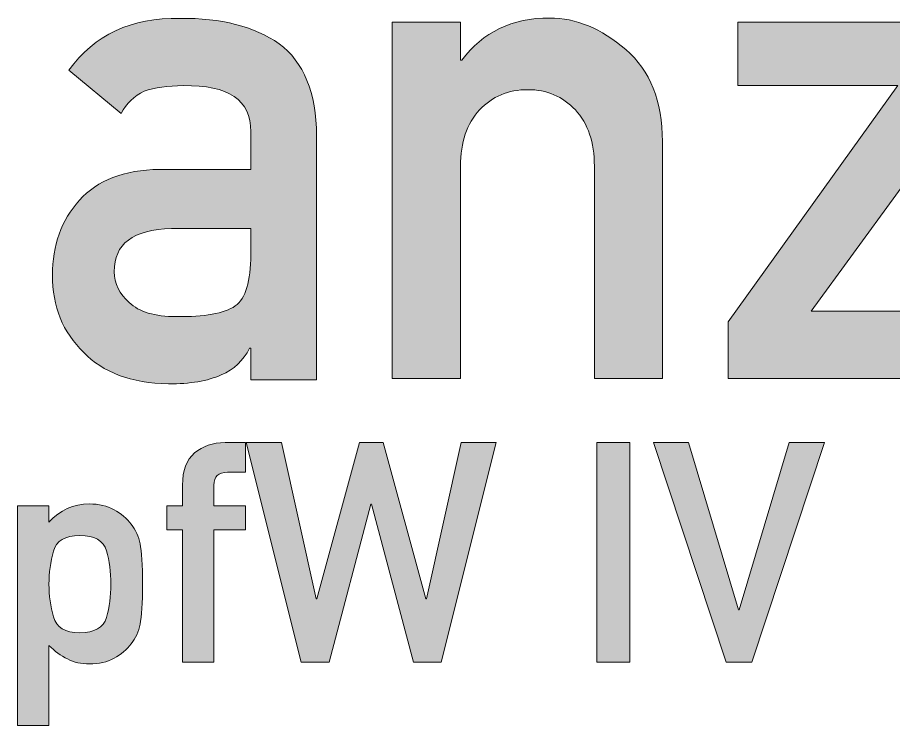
# Model space of a CAD drawing. Header units: inches. Extents: x 247 to 2765, y -1897 to -1110.
# Drawn here: x 1831.91 to 1855.48, y -1597.18 to -1578.13 of the extents above; entities that cross this region are included whole.
import ezdxf

# ---------------------------------------------------------------- set-up
doc = ezdxf.new("R2010")
doc.units = ezdxf.units.IN
doc.header["$MEASUREMENT"] = 0
doc.layers.add('Layer 1', color=7, linetype='Continuous')

# ---------------------------------------------------------------- blocks, each defined once
blk = doc.blocks.new('block 267')
at = {"layer": 'Layer 1', "true_color": 0x010101}
h = blk.add_hatch(color=18, dxfattribs=at)
h.dxf.hatch_style = 2
edge = h.paths.add_edge_path()
edge.add_spline(control_points=[(1838.186, -1587.875), (1838.186, -1587.875), (1838.186, -1587.026), (1838.186, -1587.026), (1838.186, -1587.026), (1838.15, -1587.026), (1838.15, -1587.026), (1837.981, -1587.358), (1837.726, -1587.598), (1837.388, -1587.746), (1837.025, -1587.906), (1836.552, -1587.987), (1835.968, -1587.987), (1834.961, -1587.963), (1834.202, -1587.679), (1833.688, -1587.138), (1833.127, -1586.596), (1832.846, -1585.903), (1832.846, -1585.059), (1832.846, -1584.258), (1833.088, -1583.587), (1833.573, -1583.045), (1834.058, -1582.503), (1834.774, -1582.227), (1835.721, -1582.215), (1835.721, -1582.215), (1838.184, -1582.215), (1838.184, -1582.215), (1838.184, -1582.215), (1838.184, -1581.199), (1838.184, -1581.199), (1838.191, -1580.349), (1837.586, -1579.936), (1836.369, -1579.96), (1835.949, -1579.96), (1835.598, -1580.01), (1835.318, -1580.108), (1835.044, -1580.237), (1834.836, -1580.438), (1834.695, -1580.708), (1834.695, -1580.708), (1833.291, -1579.544), (1833.291, -1579.544), (1833.969, -1578.59), (1834.966, -1578.126), (1836.281, -1578.149), (1837.387, -1578.137), (1838.274, -1578.364), (1838.948, -1578.833), (1839.608, -1579.32), (1839.944, -1580.145), (1839.955, -1581.309), (1839.955, -1581.309), (1839.955, -1587.876), (1839.955, -1587.876), (1839.955, -1587.876), (1838.186, -1587.875), (1838.186, -1587.875), (1838.186, -1587.875), (1838.186, -1587.875), (1838.186, -1587.875)], knot_values=[0, 0, 0, 0, 1, 1, 1, 2, 2, 2, 3, 3, 3, 4, 4, 4, 5, 5, 5, 6, 6, 6, 7, 7, 7, 8, 8, 8, 9, 9, 9, 10, 10, 10, 11, 11, 11, 12, 12, 12, 13, 13, 13, 14, 14, 14, 15, 15, 15, 16, 16, 16, 17, 17, 17, 18, 18, 18, 19, 19, 19, 20, 20, 20, 20], degree=3, periodic=1)
edge = h.paths.add_edge_path()
edge.add_spline(control_points=[(1838.186, -1584.504), (1838.186, -1584.504), (1838.186, -1583.802), (1838.186, -1583.802), (1838.186, -1583.802), (1836.055, -1583.802), (1836.055, -1583.802), (1835.015, -1583.833), (1834.501, -1584.221), (1834.512, -1584.966), (1834.512, -1585.287), (1834.647, -1585.564), (1834.916, -1585.797), (1835.173, -1586.05), (1835.598, -1586.175), (1836.187, -1586.175), (1836.936, -1586.187), (1837.461, -1586.093), (1837.766, -1585.889), (1838.046, -1585.686), (1838.186, -1585.225), (1838.186, -1584.504)], knot_values=[0, 0, 0, 0, 1, 1, 1, 2, 2, 2, 3, 3, 3, 4, 4, 4, 5, 5, 5, 6, 6, 6, 7, 7, 7, 7], degree=3, periodic=1)
h = blk.add_hatch(color=18, dxfattribs=at)
h.dxf.hatch_style = 2
edge = h.paths.add_edge_path()
edge.add_spline(control_points=[(1841.992, -1587.838), (1841.992, -1587.838), (1841.992, -1578.251), (1841.992, -1578.251), (1841.992, -1578.251), (1843.824, -1578.251), (1843.824, -1578.251), (1843.824, -1578.251), (1843.824, -1579.275), (1843.824, -1579.275), (1843.824, -1579.275), (1843.86, -1579.275), (1843.86, -1579.275), (1844.426, -1578.518), (1845.216, -1578.139), (1846.227, -1578.139), (1846.934, -1578.139), (1847.616, -1578.422), (1848.275, -1578.988), (1848.932, -1579.554), (1849.261, -1580.38), (1849.261, -1581.464), (1849.261, -1581.464), (1849.261, -1587.837), (1849.261, -1587.837), (1849.261, -1587.837), (1847.43, -1587.837), (1847.43, -1587.837), (1847.43, -1587.837), (1847.43, -1582.128), (1847.43, -1582.128), (1847.43, -1581.482), (1847.259, -1580.976), (1846.917, -1580.613), (1846.575, -1580.25), (1846.15, -1580.068), (1845.641, -1580.068), (1845.116, -1580.068), (1844.681, -1580.25), (1844.34, -1580.613), (1843.998, -1580.977), (1843.828, -1581.482), (1843.828, -1582.128), (1843.828, -1582.128), (1843.828, -1587.837), (1843.828, -1587.837), (1843.828, -1587.837), (1841.992, -1587.838), (1841.992, -1587.838), (1841.992, -1587.838), (1841.992, -1587.838), (1841.992, -1587.838)], knot_values=[0, 0, 0, 0, 1, 1, 1, 2, 2, 2, 3, 3, 3, 4, 4, 4, 5, 5, 5, 6, 6, 6, 7, 7, 7, 8, 8, 8, 9, 9, 9, 10, 10, 10, 11, 11, 11, 12, 12, 12, 13, 13, 13, 14, 14, 14, 15, 15, 15, 16, 16, 16, 17, 17, 17, 17], degree=3, periodic=1)
h = blk.add_hatch(color=18, dxfattribs=at)
h.dxf.hatch_style = 2
h.paths.add_polyline_path([(1851.032, -1587.838), (1851.032, -1586.315), (1855.591, -1579.96), (1851.286, -1579.96), (1851.286, -1578.251), (1857.819, -1578.251), (1857.819, -1579.784), (1853.259, -1586.028), (1857.819, -1586.028), (1857.819, -1587.839)])
at = {"layer": 'Layer 1', "lineweight": 0}
blk.add_lwpolyline([(1851.032, -1587.838), (1851.032, -1586.315), (1855.591, -1579.96), (1851.286, -1579.96), (1851.286, -1578.251), (1857.819, -1578.251), (1857.819, -1579.784), (1853.259, -1586.028), (1857.819, -1586.028), (1857.819, -1587.839), (1851.032, -1587.838), (1851.032, -1587.838)], dxfattribs=at)
for points, knots in [([(1838.186, -1587.875), (1838.186, -1587.875), (1838.186, -1587.026), (1838.186, -1587.026), (1838.186, -1587.026), (1838.15, -1587.026), (1838.15, -1587.026), (1837.981, -1587.358), (1837.726, -1587.598), (1837.388, -1587.746), (1837.025, -1587.906), (1836.552, -1587.987), (1835.968, -1587.987), (1834.961, -1587.963), (1834.202, -1587.679), (1833.688, -1587.138), (1833.127, -1586.596), (1832.846, -1585.903), (1832.846, -1585.059), (1832.846, -1584.258), (1833.088, -1583.587), (1833.573, -1583.045), (1834.058, -1582.503), (1834.774, -1582.227), (1835.721, -1582.215), (1835.721, -1582.215), (1838.184, -1582.215), (1838.184, -1582.215), (1838.184, -1582.215), (1838.184, -1581.199), (1838.184, -1581.199), (1838.191, -1580.349), (1837.586, -1579.936), (1836.369, -1579.96), (1835.949, -1579.96), (1835.598, -1580.01), (1835.318, -1580.108), (1835.044, -1580.237), (1834.836, -1580.438), (1834.695, -1580.708), (1834.695, -1580.708), (1833.291, -1579.544), (1833.291, -1579.544), (1833.969, -1578.59), (1834.966, -1578.126), (1836.281, -1578.149), (1837.387, -1578.137), (1838.274, -1578.364), (1838.948, -1578.833), (1839.608, -1579.32), (1839.944, -1580.145), (1839.955, -1581.309), (1839.955, -1581.309), (1839.955, -1587.876), (1839.955, -1587.876), (1839.955, -1587.876), (1838.186, -1587.875), (1838.186, -1587.875), (1838.186, -1587.875), (1838.186, -1587.875), (1838.186, -1587.875)], [0, 0, 0, 0, 1, 1, 1, 2, 2, 2, 3, 3, 3, 4, 4, 4, 5, 5, 5, 6, 6, 6, 7, 7, 7, 8, 8, 8, 9, 9, 9, 10, 10, 10, 11, 11, 11, 12, 12, 12, 13, 13, 13, 14, 14, 14, 15, 15, 15, 16, 16, 16, 17, 17, 17, 18, 18, 18, 19, 19, 19, 20, 20, 20, 20]), ([(1841.992, -1587.838), (1841.992, -1587.838), (1841.992, -1578.251), (1841.992, -1578.251), (1841.992, -1578.251), (1843.824, -1578.251), (1843.824, -1578.251), (1843.824, -1578.251), (1843.824, -1579.275), (1843.824, -1579.275), (1843.824, -1579.275), (1843.86, -1579.275), (1843.86, -1579.275), (1844.426, -1578.518), (1845.216, -1578.139), (1846.227, -1578.139), (1846.934, -1578.139), (1847.616, -1578.422), (1848.275, -1578.988), (1848.932, -1579.554), (1849.261, -1580.38), (1849.261, -1581.464), (1849.261, -1581.464), (1849.261, -1587.837), (1849.261, -1587.837), (1849.261, -1587.837), (1847.43, -1587.837), (1847.43, -1587.837), (1847.43, -1587.837), (1847.43, -1582.128), (1847.43, -1582.128), (1847.43, -1581.482), (1847.259, -1580.976), (1846.917, -1580.613), (1846.575, -1580.25), (1846.15, -1580.068), (1845.641, -1580.068), (1845.116, -1580.068), (1844.681, -1580.25), (1844.34, -1580.613), (1843.998, -1580.977), (1843.828, -1581.482), (1843.828, -1582.128), (1843.828, -1582.128), (1843.828, -1587.837), (1843.828, -1587.837), (1843.828, -1587.837), (1841.992, -1587.838), (1841.992, -1587.838), (1841.992, -1587.838), (1841.992, -1587.838), (1841.992, -1587.838)], [0, 0, 0, 0, 1, 1, 1, 2, 2, 2, 3, 3, 3, 4, 4, 4, 5, 5, 5, 6, 6, 6, 7, 7, 7, 8, 8, 8, 9, 9, 9, 10, 10, 10, 11, 11, 11, 12, 12, 12, 13, 13, 13, 14, 14, 14, 15, 15, 15, 16, 16, 16, 17, 17, 17, 17]), ([(1838.186, -1584.504), (1838.186, -1584.504), (1838.186, -1583.802), (1838.186, -1583.802), (1838.186, -1583.802), (1836.055, -1583.802), (1836.055, -1583.802), (1835.015, -1583.833), (1834.501, -1584.221), (1834.512, -1584.966), (1834.512, -1585.287), (1834.647, -1585.564), (1834.916, -1585.797), (1835.173, -1586.05), (1835.598, -1586.175), (1836.187, -1586.175), (1836.936, -1586.187), (1837.461, -1586.093), (1837.766, -1585.889), (1838.046, -1585.686), (1838.186, -1585.225), (1838.186, -1584.504)], [0, 0, 0, 0, 1, 1, 1, 2, 2, 2, 3, 3, 3, 4, 4, 4, 5, 5, 5, 6, 6, 6, 7, 7, 7, 7])]:
    blk.add_open_spline(points, degree=3, knots=knots, dxfattribs=at)
blk = doc.blocks.new('block 268')
at = {"layer": 'Layer 1', "true_color": 0x010101}
h = blk.add_hatch(color=18, dxfattribs=at)
h.dxf.hatch_style = 2
edge = h.paths.add_edge_path()
edge.add_spline(control_points=[(1836.348, -1595.476), (1836.348, -1595.476), (1836.348, -1591.916), (1836.348, -1591.916), (1836.348, -1591.916), (1835.922, -1591.916), (1835.922, -1591.916), (1835.922, -1591.916), (1835.922, -1591.267), (1835.922, -1591.267), (1835.922, -1591.267), (1836.348, -1591.267), (1836.348, -1591.267), (1836.348, -1591.267), (1836.348, -1590.712), (1836.348, -1590.712), (1836.348, -1590.32), (1836.456, -1590.031), (1836.672, -1589.846), (1836.888, -1589.661), (1837.162, -1589.568), (1837.491, -1589.568), (1837.491, -1589.568), (1838.038, -1589.568), (1838.038, -1589.568), (1838.038, -1589.568), (1838.038, -1590.364), (1838.038, -1590.364), (1838.038, -1590.364), (1837.561, -1590.364), (1837.561, -1590.364), (1837.315, -1590.364), (1837.191, -1590.479), (1837.191, -1590.711), (1837.191, -1590.711), (1837.191, -1591.267), (1837.191, -1591.267), (1837.191, -1591.267), (1838.038, -1591.267), (1838.038, -1591.267), (1838.038, -1591.267), (1838.038, -1591.916), (1838.038, -1591.916), (1838.038, -1591.916), (1837.191, -1591.916), (1837.191, -1591.916), (1837.191, -1591.916), (1837.191, -1595.476), (1837.191, -1595.476), (1837.191, -1595.476), (1836.348, -1595.476), (1836.348, -1595.476), (1836.348, -1595.476), (1836.348, -1595.476), (1836.348, -1595.476)], knot_values=[0, 0, 0, 0, 1, 1, 1, 2, 2, 2, 3, 3, 3, 4, 4, 4, 5, 5, 5, 6, 6, 6, 7, 7, 7, 8, 8, 8, 9, 9, 9, 10, 10, 10, 11, 11, 11, 12, 12, 12, 13, 13, 13, 14, 14, 14, 15, 15, 15, 16, 16, 16, 17, 17, 17, 18, 18, 18, 18], degree=3, periodic=1)
h = blk.add_hatch(color=18, dxfattribs=at)
h.dxf.hatch_style = 2
h.paths.add_polyline_path([(1839.542, -1595.476), (1838.063, -1589.568), (1839.011, -1589.568), (1839.94, -1593.769), (1839.957, -1593.769), (1841.105, -1589.568), (1841.749, -1589.568), (1842.897, -1593.769), (1842.914, -1593.769), (1843.842, -1589.568), (1844.791, -1589.568), (1843.311, -1595.476), (1842.565, -1595.476), (1841.434, -1591.219), (1841.418, -1591.219), (1840.291, -1595.476)])
h = blk.add_hatch(color=18, dxfattribs=at)
h.dxf.hatch_style = 2
h.paths.add_polyline_path([(1847.491, -1595.476), (1847.491, -1589.568), (1848.387, -1589.568), (1848.387, -1595.476)])
h = blk.add_hatch(color=18, dxfattribs=at)
h.dxf.hatch_style = 2
h.paths.add_polyline_path([(1850.971, -1595.476), (1849.02, -1589.568), (1849.966, -1589.568), (1851.311, -1594.065), (1851.328, -1594.065), (1852.674, -1589.568), (1853.619, -1589.568), (1851.668, -1595.476)])
h = blk.add_hatch(color=18, dxfattribs=at)
h.dxf.hatch_style = 2
edge = h.paths.add_edge_path()
edge.add_spline(control_points=[(1831.907, -1597.18), (1831.907, -1597.18), (1831.907, -1591.267), (1831.907, -1591.267), (1831.907, -1591.267), (1832.754, -1591.267), (1832.754, -1591.267), (1832.754, -1591.267), (1832.754, -1591.709), (1832.754, -1591.709), (1833.049, -1591.382), (1833.411, -1591.218), (1833.84, -1591.218), (1834.098, -1591.218), (1834.319, -1591.27), (1834.506, -1591.373), (1834.692, -1591.477), (1834.847, -1591.608), (1834.969, -1591.764), (1835.085, -1591.916), (1835.164, -1592.092), (1835.206, -1592.293), (1835.248, -1592.494), (1835.271, -1592.855), (1835.271, -1593.374), (1835.271, -1593.891), (1835.248, -1594.25), (1835.206, -1594.453), (1835.164, -1594.656), (1835.085, -1594.832), (1834.969, -1594.98), (1834.847, -1595.14), (1834.694, -1595.269), (1834.506, -1595.371), (1834.32, -1595.472), (1834.099, -1595.524), (1833.84, -1595.524), (1833.622, -1595.524), (1833.424, -1595.479), (1833.25, -1595.39), (1833.076, -1595.3), (1832.91, -1595.179), (1832.754, -1595.03), (1832.754, -1595.03), (1832.754, -1597.179), (1832.754, -1597.179), (1832.754, -1597.179), (1831.907, -1597.179), (1831.907, -1597.179), (1831.907, -1597.179), (1831.907, -1597.18), (1831.907, -1597.18)], knot_values=[0, 0, 0, 0, 1, 1, 1, 2, 2, 2, 3, 3, 3, 4, 4, 4, 5, 5, 5, 6, 6, 6, 7, 7, 7, 8, 8, 8, 9, 9, 9, 10, 10, 10, 11, 11, 11, 12, 12, 12, 13, 13, 13, 14, 14, 14, 15, 15, 15, 16, 16, 16, 17, 17, 17, 17], degree=3, periodic=1)
edge = h.paths.add_edge_path()
edge.add_spline(control_points=[(1833.586, -1594.682), (1833.982, -1594.682), (1834.222, -1594.545), (1834.3, -1594.272), (1834.381, -1594), (1834.42, -1593.701), (1834.42, -1593.376), (1834.42, -1593.051), (1834.381, -1592.752), (1834.3, -1592.477), (1834.22, -1592.204), (1833.982, -1592.066), (1833.586, -1592.066), (1833.188, -1592.066), (1832.95, -1592.208), (1832.872, -1592.492), (1832.793, -1592.777), (1832.754, -1593.071), (1832.754, -1593.376), (1832.754, -1593.681), (1832.793, -1593.975), (1832.872, -1594.258), (1832.951, -1594.541), (1833.188, -1594.682), (1833.586, -1594.682)], knot_values=[0, 0, 0, 0, 1, 1, 1, 2, 2, 2, 3, 3, 3, 4, 4, 4, 5, 5, 5, 6, 6, 6, 7, 7, 7, 8, 8, 8, 8], degree=3, periodic=1)
at = {"layer": 'Layer 1', "lineweight": 0}
for points in [[(1839.542, -1595.476), (1838.063, -1589.568), (1839.011, -1589.568), (1839.94, -1593.769), (1839.957, -1593.769), (1841.105, -1589.568), (1841.749, -1589.568), (1842.897, -1593.769), (1842.914, -1593.769), (1843.842, -1589.568), (1844.791, -1589.568), (1843.311, -1595.476), (1842.565, -1595.476), (1841.434, -1591.219), (1841.418, -1591.219), (1840.291, -1595.476), (1839.542, -1595.476)], [(1847.491, -1595.476), (1847.491, -1589.568), (1848.387, -1589.568), (1848.387, -1595.476), (1847.491, -1595.476)], [(1850.971, -1595.476), (1849.02, -1589.568), (1849.966, -1589.568), (1851.311, -1594.065), (1851.328, -1594.065), (1852.674, -1589.568), (1853.619, -1589.568), (1851.668, -1595.476), (1850.971, -1595.476)]]:
    blk.add_lwpolyline(points, dxfattribs=at)
for points, knots in [([(1836.348, -1595.476), (1836.348, -1595.476), (1836.348, -1591.916), (1836.348, -1591.916), (1836.348, -1591.916), (1835.922, -1591.916), (1835.922, -1591.916), (1835.922, -1591.916), (1835.922, -1591.267), (1835.922, -1591.267), (1835.922, -1591.267), (1836.348, -1591.267), (1836.348, -1591.267), (1836.348, -1591.267), (1836.348, -1590.712), (1836.348, -1590.712), (1836.348, -1590.32), (1836.456, -1590.031), (1836.672, -1589.846), (1836.888, -1589.661), (1837.162, -1589.568), (1837.491, -1589.568), (1837.491, -1589.568), (1838.038, -1589.568), (1838.038, -1589.568), (1838.038, -1589.568), (1838.038, -1590.364), (1838.038, -1590.364), (1838.038, -1590.364), (1837.561, -1590.364), (1837.561, -1590.364), (1837.315, -1590.364), (1837.191, -1590.479), (1837.191, -1590.711), (1837.191, -1590.711), (1837.191, -1591.267), (1837.191, -1591.267), (1837.191, -1591.267), (1838.038, -1591.267), (1838.038, -1591.267), (1838.038, -1591.267), (1838.038, -1591.916), (1838.038, -1591.916), (1838.038, -1591.916), (1837.191, -1591.916), (1837.191, -1591.916), (1837.191, -1591.916), (1837.191, -1595.476), (1837.191, -1595.476), (1837.191, -1595.476), (1836.348, -1595.476), (1836.348, -1595.476), (1836.348, -1595.476), (1836.348, -1595.476), (1836.348, -1595.476)], [0, 0, 0, 0, 1, 1, 1, 2, 2, 2, 3, 3, 3, 4, 4, 4, 5, 5, 5, 6, 6, 6, 7, 7, 7, 8, 8, 8, 9, 9, 9, 10, 10, 10, 11, 11, 11, 12, 12, 12, 13, 13, 13, 14, 14, 14, 15, 15, 15, 16, 16, 16, 17, 17, 17, 18, 18, 18, 18]), ([(1831.907, -1597.18), (1831.907, -1597.18), (1831.907, -1591.267), (1831.907, -1591.267), (1831.907, -1591.267), (1832.754, -1591.267), (1832.754, -1591.267), (1832.754, -1591.267), (1832.754, -1591.709), (1832.754, -1591.709), (1833.049, -1591.382), (1833.411, -1591.218), (1833.84, -1591.218), (1834.098, -1591.218), (1834.319, -1591.27), (1834.506, -1591.373), (1834.692, -1591.477), (1834.847, -1591.608), (1834.969, -1591.764), (1835.085, -1591.916), (1835.164, -1592.092), (1835.206, -1592.293), (1835.248, -1592.494), (1835.271, -1592.855), (1835.271, -1593.374), (1835.271, -1593.891), (1835.248, -1594.25), (1835.206, -1594.453), (1835.164, -1594.656), (1835.085, -1594.832), (1834.969, -1594.98), (1834.847, -1595.14), (1834.694, -1595.269), (1834.506, -1595.371), (1834.32, -1595.472), (1834.099, -1595.524), (1833.84, -1595.524), (1833.622, -1595.524), (1833.424, -1595.479), (1833.25, -1595.39), (1833.076, -1595.3), (1832.91, -1595.179), (1832.754, -1595.03), (1832.754, -1595.03), (1832.754, -1597.179), (1832.754, -1597.179), (1832.754, -1597.179), (1831.907, -1597.179), (1831.907, -1597.179), (1831.907, -1597.179), (1831.907, -1597.18), (1831.907, -1597.18)], [0, 0, 0, 0, 1, 1, 1, 2, 2, 2, 3, 3, 3, 4, 4, 4, 5, 5, 5, 6, 6, 6, 7, 7, 7, 8, 8, 8, 9, 9, 9, 10, 10, 10, 11, 11, 11, 12, 12, 12, 13, 13, 13, 14, 14, 14, 15, 15, 15, 16, 16, 16, 17, 17, 17, 17]), ([(1833.586, -1594.682), (1833.982, -1594.682), (1834.222, -1594.545), (1834.3, -1594.272), (1834.381, -1594), (1834.42, -1593.701), (1834.42, -1593.376), (1834.42, -1593.051), (1834.381, -1592.752), (1834.3, -1592.477), (1834.22, -1592.204), (1833.982, -1592.066), (1833.586, -1592.066), (1833.188, -1592.066), (1832.95, -1592.208), (1832.872, -1592.492), (1832.793, -1592.777), (1832.754, -1593.071), (1832.754, -1593.376), (1832.754, -1593.681), (1832.793, -1593.975), (1832.872, -1594.258), (1832.951, -1594.541), (1833.188, -1594.682), (1833.586, -1594.682)], [0, 0, 0, 0, 1, 1, 1, 2, 2, 2, 3, 3, 3, 4, 4, 4, 5, 5, 5, 6, 6, 6, 7, 7, 7, 8, 8, 8, 8])]:
    blk.add_open_spline(points, degree=3, knots=knots, dxfattribs=at)
blk = doc.blocks.new('block 265')
at = {"layer": 'Layer 1'}
for name in ['block 267', 'block 268']:
    blk.add_blockref(name, (0, 0), dxfattribs=at)

msp = doc.modelspace()

# ---------------------------------------------------------------- block references
at = {"layer": 'Layer 1'}
msp.add_blockref('block 265', (0, 0), dxfattribs=at)

doc.saveas('drawing.dxf')
